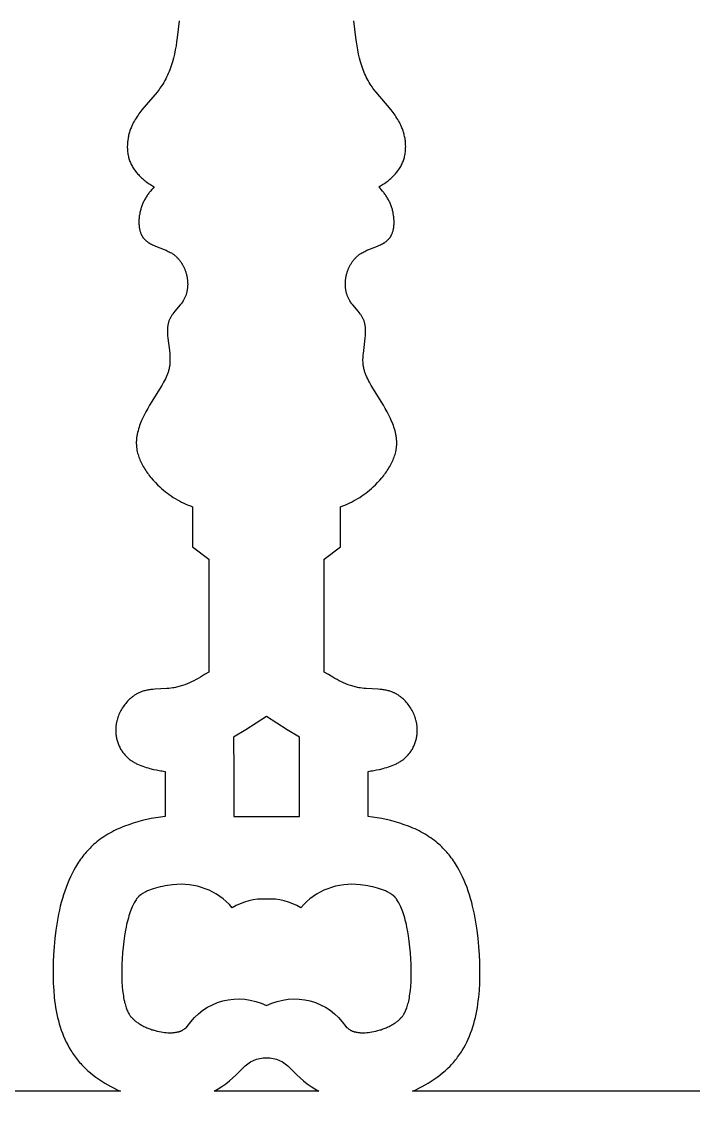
# Model space of a CAD drawing. Extents: x 452 to 1697, y 1442 to 2340.
# Drawn here: x 688.3 to 792.3, y 1539.1 to 1707.4 of the extents above; entities that cross this region are included whole.
import ezdxf

# ---------------------------------------------------------------- set-up
doc = ezdxf.new("R2010")
doc.units = 0
doc.layers.add('LAYER_05', color=1, linetype='CONTINUOUS')

msp = doc.modelspace()

# ---------------------------------------------------------------- linework, layer by layer
at = {"layer": 'LAYER_05'}
for points in [[(712.7, 1707.59), (712.58, 1706.29), (712.42, 1704.99), (712.33, 1704.35), (712.23, 1703.71), (712.12, 1703.07), (711.99, 1702.44), (711.84, 1701.82), (711.67, 1701.21), (711.58, 1700.9), (711.49, 1700.6), (711.38, 1700.31), (711.28, 1700.01), (711.16, 1699.72), (711.04, 1699.43), (710.92, 1699.15), (710.78, 1698.87), (710.64, 1698.59), (710.5, 1698.32), (710.34, 1698.05), (710.18, 1697.78), (710.04, 1697.57), (709.9, 1697.36), (709.75, 1697.16), (709.6, 1696.95), (709.29, 1696.55), (706.96, 1693.79), (706.65, 1693.38), (706.49, 1693.17), (706.35, 1692.96), (706.2, 1692.75), (706.06, 1692.53), (705.92, 1692.32), (705.79, 1692.09), (705.67, 1691.87), (705.55, 1691.64), (705.44, 1691.4), (705.33, 1691.17), (705.27, 1691.01), (705.21, 1690.85), (705.15, 1690.68), (705.09, 1690.52), (705.04, 1690.35), (704.99, 1690.19), (704.95, 1690.02), (704.9, 1689.85), (704.87, 1689.68), (704.83, 1689.51), (704.8, 1689.34), (704.77, 1689.17), (704.75, 1688.99), (704.73, 1688.82), (704.71, 1688.65), (704.7, 1688.47), (704.7, 1688.3), (704.69, 1688.13), (704.69, 1687.95), (704.7, 1687.78), (704.71, 1687.61), (704.72, 1687.44), (704.74, 1687.27), (704.76, 1687.09), (704.79, 1686.93), (704.82, 1686.76), (704.85, 1686.59), (704.89, 1686.43), (704.94, 1686.26), (704.99, 1686.1), (705.04, 1685.94), (705.1, 1685.78), (705.17, 1685.62), (705.24, 1685.47), (705.31, 1685.31), (705.39, 1685.16), (705.47, 1685.01), (705.56, 1684.86), (705.65, 1684.72), (705.75, 1684.57), (705.85, 1684.43), (705.95, 1684.29), (706.06, 1684.16), (706.17, 1684.02), (706.28, 1683.89), (706.4, 1683.76), (706.52, 1683.63), (706.64, 1683.51), (706.76, 1683.39), (706.89, 1683.27), (707.02, 1683.15), (707.15, 1683.03), (707.29, 1682.92), (707.43, 1682.81), (707.56, 1682.7), (707.7, 1682.6), (707.99, 1682.4), (708.28, 1682.21), (708.57, 1682.03), (708.87, 1681.86), (708.67, 1681.65), (708.47, 1681.43), (708.28, 1681.21), (708.09, 1680.98), (708, 1680.86), (707.92, 1680.74), (707.83, 1680.62), (707.75, 1680.5), (707.67, 1680.38), (707.59, 1680.25), (707.52, 1680.13), (707.44, 1680), (707.37, 1679.87), (707.3, 1679.74), (707.24, 1679.61), (707.17, 1679.47), (707.11, 1679.34), (707.05, 1679.2), (707, 1679.06), (706.94, 1678.92), (706.89, 1678.78), (706.84, 1678.63), (706.8, 1678.49), (706.76, 1678.34), (706.72, 1678.19), (706.68, 1678.04), (706.65, 1677.89), (706.62, 1677.74), (706.57, 1677.48), (706.55, 1677.35), (706.54, 1677.22), (706.52, 1677.09), (706.51, 1676.96), (706.5, 1676.83), (706.5, 1676.7), (706.49, 1676.57), (706.49, 1676.44), (706.49, 1676.32), (706.49, 1676.19), (706.5, 1676.06), (706.51, 1675.93), (706.52, 1675.8), (706.53, 1675.68), (706.55, 1675.55), (706.57, 1675.43), (706.59, 1675.31), (706.62, 1675.19), (706.65, 1675.07), (706.68, 1674.96), (706.72, 1674.84), (706.75, 1674.73), (706.8, 1674.62), (706.84, 1674.51), (706.86, 1674.46), (706.89, 1674.41), (706.91, 1674.36), (706.94, 1674.31), (706.97, 1674.26), (706.99, 1674.21), (707.02, 1674.16), (707.05, 1674.11), (707.08, 1674.07), (707.11, 1674.02), (707.15, 1673.98), (707.18, 1673.93), (707.23, 1673.87), (707.28, 1673.81), (707.33, 1673.75), (707.38, 1673.7), (707.44, 1673.64), (707.49, 1673.59), (707.55, 1673.54), (707.61, 1673.49), (707.67, 1673.44), (707.74, 1673.39), (707.8, 1673.34), (707.87, 1673.3), (707.93, 1673.25), (708, 1673.21), (708.07, 1673.17), (708.14, 1673.13), (708.28, 1673.05), (708.43, 1672.97), (708.58, 1672.9), (708.73, 1672.83), (709.05, 1672.69), (710.38, 1672.17), (710.71, 1672.03), (710.87, 1671.95), (711.03, 1671.87), (711.19, 1671.79), (711.35, 1671.71), (711.51, 1671.62), (711.66, 1671.52), (711.73, 1671.47), (711.81, 1671.42), (711.88, 1671.37), (711.95, 1671.32), (712.04, 1671.25), (712.13, 1671.17), (712.21, 1671.1), (712.29, 1671.02), (712.38, 1670.94), (712.46, 1670.86), (712.53, 1670.78), (712.61, 1670.69), (712.69, 1670.61), (712.76, 1670.52), (712.83, 1670.43), (712.9, 1670.33), (712.97, 1670.24), (713.03, 1670.14), (713.09, 1670.05), (713.16, 1669.95), (713.21, 1669.85), (713.27, 1669.75), (713.33, 1669.64), (713.38, 1669.54), (713.43, 1669.43), (713.48, 1669.33), (713.53, 1669.22), (713.58, 1669.11), (713.62, 1669), (713.66, 1668.89), (713.7, 1668.78), (713.74, 1668.67), (713.77, 1668.55), (713.8, 1668.44), (713.84, 1668.33), (713.86, 1668.21), (713.89, 1668.1), (713.92, 1667.98), (713.94, 1667.86), (713.96, 1667.75), (713.98, 1667.63), (713.99, 1667.52), (714, 1667.4), (714.01, 1667.28), (714.02, 1667.16), (714.03, 1667.05), (714.03, 1666.93), (714.04, 1666.82), (714.04, 1666.7), (714.03, 1666.58), (714.03, 1666.47), (714.02, 1666.35), (714.01, 1666.24), (714, 1666.12), (713.98, 1666.01), (713.97, 1665.9), (713.95, 1665.79), (713.92, 1665.68), (713.9, 1665.57), (713.87, 1665.46), (713.84, 1665.35), (713.81, 1665.24), (713.78, 1665.13), (713.74, 1665.03), (713.7, 1664.93), (713.66, 1664.82), (713.61, 1664.72), (713.57, 1664.62), (713.51, 1664.51), (713.45, 1664.4), (713.38, 1664.29), (713.32, 1664.18), (713.25, 1664.07), (713.17, 1663.97), (713.03, 1663.76), (712.87, 1663.56), (712.06, 1662.58), (711.9, 1662.39), (711.75, 1662.2), (711.68, 1662.1), (711.61, 1662), (711.55, 1661.9), (711.48, 1661.8), (711.42, 1661.7), (711.36, 1661.6), (711.31, 1661.49), (711.26, 1661.39), (711.21, 1661.29), (711.18, 1661.2), (711.14, 1661.1), (711.11, 1661), (711.08, 1660.9), (711.05, 1660.8), (711.02, 1660.7), (711, 1660.6), (710.98, 1660.49), (710.96, 1660.39), (710.95, 1660.28), (710.93, 1660.18), (710.92, 1660.07), (710.91, 1659.96), (710.91, 1659.86), (710.9, 1659.75), (710.9, 1659.53), (710.9, 1659.31), (710.91, 1659.08), (710.92, 1658.85), (710.96, 1658.4), (711.2, 1656.53), (711.25, 1656.06), (711.27, 1655.82), (711.29, 1655.59), (711.3, 1655.36), (711.3, 1655.13), (711.3, 1654.9), (711.3, 1654.68), (711.29, 1654.57), (711.28, 1654.46), (711.27, 1654.34), (711.26, 1654.23), (711.24, 1654.1), (711.21, 1653.96), (711.19, 1653.82), (711.16, 1653.68), (711.13, 1653.55), (711.09, 1653.41), (711.05, 1653.28), (711.01, 1653.15), (710.96, 1653.01), (710.92, 1652.88), (710.87, 1652.75), (710.81, 1652.62), (710.7, 1652.36), (710.58, 1652.11), (710.45, 1651.85), (710.32, 1651.6), (710.03, 1651.09), (708.15, 1648.04), (707.85, 1647.52), (707.56, 1647), (707.29, 1646.47), (707.03, 1645.95), (706.91, 1645.68), (706.8, 1645.42), (706.7, 1645.16), (706.6, 1644.89), (706.51, 1644.63), (706.42, 1644.36), (706.35, 1644.09), (706.28, 1643.83), (706.22, 1643.56), (706.2, 1643.43), (706.17, 1643.29), (706.15, 1643.16), (706.13, 1643.03), (706.12, 1642.89), (706.1, 1642.76), (706.09, 1642.63), (706.09, 1642.49), (706.08, 1642.36), (706.08, 1642.23), (706.08, 1642.09), (706.09, 1641.96), (706.09, 1641.83), (706.1, 1641.69), (706.11, 1641.59), (706.12, 1641.48), (706.14, 1641.37), (706.15, 1641.26), (706.19, 1641.05), (706.24, 1640.83), (706.29, 1640.62), (706.35, 1640.4), (706.42, 1640.19), (706.49, 1639.98), (706.57, 1639.77), (706.65, 1639.56), (706.75, 1639.35), (706.84, 1639.14), (706.95, 1638.93), (707.06, 1638.73), (707.17, 1638.52), (707.29, 1638.32), (707.41, 1638.12), (707.54, 1637.92), (707.67, 1637.72), (707.81, 1637.53), (707.95, 1637.34), (708.1, 1637.14), (708.25, 1636.96), (708.4, 1636.77), (708.71, 1636.41), (709.04, 1636.05), (709.37, 1635.71), (709.72, 1635.38), (710, 1635.13), (710.29, 1634.88), (710.59, 1634.64), (710.89, 1634.41), (711.19, 1634.18), (711.5, 1633.97), (711.81, 1633.76), (712.12, 1633.57), (712.44, 1633.38), (712.77, 1633.2), (713.1, 1633.03), (713.43, 1632.87), (713.76, 1632.72), (714.1, 1632.57), (714.45, 1632.43), (714.8, 1632.31), (714.8, 1626.09), (717.3, 1624.17), (717.3, 1606.7), (716.66, 1606.29), (716, 1605.9), (715.67, 1605.71), (715.33, 1605.52), (714.99, 1605.35), (714.64, 1605.18), (714.3, 1605.02), (713.95, 1604.87), (713.59, 1604.73), (713.23, 1604.6), (713.05, 1604.54), (712.87, 1604.49), (712.69, 1604.44), (712.5, 1604.39), (712.32, 1604.35), (712.13, 1604.31), (711.95, 1604.27), (711.76, 1604.24), (711.45, 1604.2), (711.14, 1604.16), (710.83, 1604.14), (708.94, 1604.03), (708.63, 1604.01), (708.32, 1603.97), (708.17, 1603.95), (708.02, 1603.93), (707.87, 1603.9), (707.72, 1603.88), (707.57, 1603.84), (707.42, 1603.81), (707.27, 1603.77), (707.12, 1603.72), (706.98, 1603.68), (706.84, 1603.62), (706.74, 1603.58), (706.64, 1603.54), (706.55, 1603.5), (706.45, 1603.46), (706.36, 1603.41), (706.26, 1603.36), (706.17, 1603.31), (706.08, 1603.26), (705.99, 1603.2), (705.9, 1603.14), (705.81, 1603.09), (705.72, 1603.02), (705.63, 1602.96), (705.54, 1602.9), (705.46, 1602.83), (705.37, 1602.76), (705.29, 1602.7), (705.21, 1602.62), (705.04, 1602.48), (704.89, 1602.33), (704.73, 1602.17), (704.58, 1602), (704.44, 1601.83), (704.3, 1601.66), (704.17, 1601.48), (704.04, 1601.29), (703.92, 1601.1), (703.8, 1600.91), (703.69, 1600.72), (703.58, 1600.52), (703.49, 1600.31), (703.4, 1600.11), (703.31, 1599.9), (703.23, 1599.69), (703.17, 1599.47), (703.1, 1599.26), (703.07, 1599.15), (703.05, 1599.04), (703.02, 1598.93), (703, 1598.82), (702.98, 1598.71), (702.96, 1598.6), (702.95, 1598.49), (702.93, 1598.38), (702.92, 1598.27), (702.91, 1598.16), (702.9, 1598), (702.89, 1597.84), (702.89, 1597.67), (702.9, 1597.51), (702.9, 1597.35), (702.92, 1597.19), (702.93, 1597.03), (702.95, 1596.87), (702.98, 1596.71), (703.01, 1596.55), (703.04, 1596.4), (703.08, 1596.24), (703.12, 1596.09), (703.16, 1595.93), (703.21, 1595.78), (703.26, 1595.63), (703.32, 1595.48), (703.38, 1595.34), (703.45, 1595.19), (703.51, 1595.05), (703.59, 1594.91), (703.66, 1594.77), (703.74, 1594.63), (703.82, 1594.5), (703.91, 1594.37), (704, 1594.24), (704.09, 1594.12), (704.19, 1594), (704.29, 1593.88), (704.39, 1593.76), (704.5, 1593.65), (704.6, 1593.54), (704.71, 1593.45), (704.81, 1593.35), (704.92, 1593.26), (705.04, 1593.17), (705.15, 1593.09), (705.27, 1593), (705.38, 1592.92), (705.5, 1592.85), (705.63, 1592.77), (705.75, 1592.7), (705.88, 1592.63), (706, 1592.56), (706.13, 1592.5), (706.26, 1592.44), (706.53, 1592.32), (706.8, 1592.21), (707.07, 1592.1), (707.35, 1592.01), (707.63, 1591.92), (707.91, 1591.84), (708.19, 1591.76), (708.76, 1591.62), (709.2, 1591.52), (709.64, 1591.44), (709.86, 1591.4), (710.08, 1591.37), (710.31, 1591.34), (710.53, 1591.31), (710.53, 1584.31), (709.83, 1584.22), (709.12, 1584.12), (708.41, 1583.99), (707.7, 1583.84), (707, 1583.68), (706.3, 1583.49), (705.6, 1583.28), (704.91, 1583.05), (704.24, 1582.8), (703.9, 1582.67), (703.57, 1582.53), (703.25, 1582.38), (702.92, 1582.23), (702.61, 1582.07), (702.29, 1581.91), (701.98, 1581.74), (701.68, 1581.56), (701.38, 1581.38), (701.08, 1581.19), (700.8, 1581), (700.51, 1580.8), (700.24, 1580.59), (699.97, 1580.38), (699.75, 1580.19), (699.53, 1580.01), (699.32, 1579.82), (699.12, 1579.62), (698.92, 1579.42), (698.72, 1579.22), (698.53, 1579.01), (698.34, 1578.8), (698.16, 1578.59), (697.98, 1578.37), (697.8, 1578.15), (697.63, 1577.92), (697.46, 1577.69), (697.3, 1577.46), (697.14, 1577.22), (696.99, 1576.98), (696.69, 1576.49), (696.4, 1575.99), (696.13, 1575.48), (695.88, 1574.95), (695.64, 1574.41), (695.41, 1573.87), (695.2, 1573.31), (695, 1572.74), (694.81, 1572.17), (694.64, 1571.59), (694.47, 1571), (694.32, 1570.4), (694.18, 1569.8), (694.05, 1569.19), (693.83, 1567.95), (693.64, 1566.7), (693.49, 1565.44), (693.37, 1564.17), (693.28, 1562.9), (693.23, 1561.79), (693.2, 1560.67), (693.2, 1559.57), (693.23, 1558.47), (693.29, 1557.38), (693.38, 1556.31), (693.44, 1555.78), (693.51, 1555.25), (693.59, 1554.73), (693.69, 1554.22), (693.79, 1553.7), (693.9, 1553.2), (694.02, 1552.7), (694.16, 1552.2), (694.3, 1551.71), (694.46, 1551.23), (694.64, 1550.75), (694.82, 1550.29), (695.02, 1549.83), (695.23, 1549.37), (695.46, 1548.93), (695.69, 1548.49), (695.95, 1548.06), (696.08, 1547.85), (696.22, 1547.65), (696.36, 1547.44), (696.5, 1547.24), (696.65, 1547.04), (696.8, 1546.84), (696.96, 1546.63), (697.13, 1546.43), (697.3, 1546.23), (697.47, 1546.04), (697.65, 1545.85), (697.83, 1545.66), (698.2, 1545.29), (698.59, 1544.93), (698.99, 1544.58), (699.41, 1544.24), (699.84, 1543.92), (700.28, 1543.6), (700.73, 1543.3), (701.19, 1543.02), (701.66, 1542.74), (702.14, 1542.48), (702.63, 1542.23), (703.13, 1541.99), (703.64, 1541.77), (632.79, 1541.77)], [(819.7, 1541.77), (748.85, 1541.77), (749.35, 1541.99), (749.85, 1542.23), (750.34, 1542.48), (750.82, 1542.74), (751.3, 1543.02), (751.76, 1543.3), (752.21, 1543.6), (752.65, 1543.92), (753.08, 1544.24), (753.49, 1544.58), (753.9, 1544.93), (754.28, 1545.29), (754.66, 1545.66), (754.84, 1545.85), (755.02, 1546.04), (755.19, 1546.23), (755.36, 1546.43), (755.53, 1546.63), (755.69, 1546.84), (755.84, 1547.04), (755.99, 1547.24), (756.13, 1547.44), (756.27, 1547.65), (756.41, 1547.85), (756.54, 1548.06), (756.79, 1548.49), (757.03, 1548.93), (757.26, 1549.37), (757.47, 1549.83), (757.67, 1550.29), (757.85, 1550.75), (758.02, 1551.23), (758.18, 1551.71), (758.33, 1552.2), (758.47, 1552.7), (758.59, 1553.2), (758.7, 1553.7), (758.8, 1554.22), (758.89, 1554.73), (758.97, 1555.25), (759.04, 1555.78), (759.11, 1556.31), (759.2, 1557.38), (759.26, 1558.47), (759.29, 1559.57), (759.29, 1560.67), (759.26, 1561.79), (759.21, 1562.9), (759.12, 1564.17), (759, 1565.44), (758.85, 1566.7), (758.66, 1567.95), (758.43, 1569.19), (758.3, 1569.8), (758.16, 1570.4), (758.01, 1571), (757.85, 1571.59), (757.68, 1572.17), (757.49, 1572.74), (757.29, 1573.31), (757.07, 1573.87), (756.85, 1574.41), (756.61, 1574.95), (756.35, 1575.48), (756.08, 1575.99), (755.8, 1576.49), (755.5, 1576.98), (755.35, 1577.22), (755.19, 1577.46), (755.02, 1577.69), (754.86, 1577.92), (754.69, 1578.15), (754.51, 1578.37), (754.33, 1578.59), (754.15, 1578.8), (753.96, 1579.01), (753.77, 1579.22), (753.57, 1579.42), (753.37, 1579.62), (753.16, 1579.82), (752.95, 1580.01), (752.74, 1580.19), (752.52, 1580.38), (752.25, 1580.59), (751.97, 1580.8), (751.69, 1581), (751.4, 1581.19), (751.11, 1581.38), (750.81, 1581.56), (750.51, 1581.74), (750.2, 1581.91), (749.88, 1582.07), (749.56, 1582.23), (749.24, 1582.38), (748.91, 1582.53), (748.58, 1582.67), (748.25, 1582.8), (747.57, 1583.05), (746.89, 1583.28), (746.19, 1583.49), (745.49, 1583.68), (744.78, 1583.84), (744.08, 1583.99), (743.37, 1584.12), (742.66, 1584.22), (741.96, 1584.31), (741.96, 1591.31), (742.18, 1591.34), (742.4, 1591.37), (742.63, 1591.4), (742.85, 1591.44), (743.29, 1591.52), (743.73, 1591.62), (744.29, 1591.76), (744.58, 1591.84), (744.86, 1591.92), (745.14, 1592.01), (745.42, 1592.1), (745.69, 1592.21), (745.96, 1592.32), (746.22, 1592.44), (746.36, 1592.5), (746.48, 1592.56), (746.61, 1592.63), (746.74, 1592.7), (746.86, 1592.77), (746.98, 1592.85), (747.1, 1592.92), (747.22, 1593), (747.34, 1593.09), (747.45, 1593.17), (747.56, 1593.26), (747.67, 1593.35), (747.78, 1593.45), (747.88, 1593.54), (747.99, 1593.65), (748.1, 1593.76), (748.2, 1593.88), (748.3, 1594), (748.4, 1594.12), (748.49, 1594.24), (748.58, 1594.37), (748.66, 1594.5), (748.75, 1594.63), (748.83, 1594.77), (748.9, 1594.91), (748.97, 1595.05), (749.04, 1595.19), (749.11, 1595.34), (749.17, 1595.48), (749.22, 1595.63), (749.28, 1595.78), (749.33, 1595.93), (749.37, 1596.09), (749.41, 1596.24), (749.45, 1596.4), (749.48, 1596.55), (749.51, 1596.71), (749.54, 1596.87), (749.56, 1597.03), (749.57, 1597.19), (749.58, 1597.35), (749.59, 1597.51), (749.59, 1597.67), (749.59, 1597.84), (749.59, 1598), (749.58, 1598.16), (749.57, 1598.27), (749.55, 1598.38), (749.54, 1598.49), (749.52, 1598.6), (749.51, 1598.71), (749.49, 1598.82), (749.46, 1598.93), (749.44, 1599.04), (749.41, 1599.15), (749.38, 1599.26), (749.32, 1599.47), (749.25, 1599.69), (749.18, 1599.9), (749.09, 1600.11), (749, 1600.31), (748.9, 1600.52), (748.8, 1600.72), (748.69, 1600.91), (748.57, 1601.1), (748.45, 1601.29), (748.32, 1601.48), (748.19, 1601.66), (748.05, 1601.83), (747.91, 1602), (747.76, 1602.17), (747.6, 1602.33), (747.44, 1602.48), (747.28, 1602.62), (747.2, 1602.7), (747.11, 1602.76), (747.03, 1602.83), (746.94, 1602.9), (746.86, 1602.96), (746.77, 1603.02), (746.68, 1603.09), (746.59, 1603.14), (746.5, 1603.2), (746.41, 1603.26), (746.32, 1603.31), (746.22, 1603.36), (746.13, 1603.41), (746.04, 1603.46), (745.94, 1603.5), (745.85, 1603.54), (745.75, 1603.58), (745.65, 1603.62), (745.51, 1603.68), (745.36, 1603.72), (745.22, 1603.77), (745.07, 1603.81), (744.92, 1603.84), (744.77, 1603.88), (744.62, 1603.9), (744.47, 1603.93), (744.32, 1603.95), (744.16, 1603.97), (743.85, 1604.01), (743.54, 1604.03), (741.66, 1604.14), (741.35, 1604.16), (741.04, 1604.2), (740.73, 1604.24), (740.54, 1604.27), (740.35, 1604.31), (740.17, 1604.35), (739.98, 1604.39), (739.8, 1604.44), (739.62, 1604.49), (739.44, 1604.54), (739.26, 1604.6), (738.9, 1604.73), (738.54, 1604.87), (738.19, 1605.02), (737.84, 1605.18), (737.5, 1605.35), (737.16, 1605.52), (736.82, 1605.71), (736.49, 1605.9), (735.83, 1606.29), (735.19, 1606.7), (735.19, 1624.17), (737.69, 1626.09), (737.69, 1632.31), (738.04, 1632.43), (738.38, 1632.57), (738.72, 1632.72), (739.06, 1632.87), (739.39, 1633.03), (739.72, 1633.2), (740.04, 1633.38), (740.36, 1633.57), (740.68, 1633.76), (740.99, 1633.97), (741.3, 1634.18), (741.6, 1634.41), (741.9, 1634.64), (742.19, 1634.88), (742.48, 1635.13), (742.77, 1635.38), (743.11, 1635.71), (743.45, 1636.05), (743.77, 1636.41), (744.09, 1636.77), (744.24, 1636.96), (744.39, 1637.14), (744.53, 1637.34), (744.68, 1637.53), (744.81, 1637.72), (744.95, 1637.92), (745.07, 1638.12), (745.2, 1638.32), (745.32, 1638.52), (745.43, 1638.73), (745.54, 1638.93), (745.64, 1639.14), (745.74, 1639.35), (745.83, 1639.56), (745.92, 1639.77), (746, 1639.98), (746.07, 1640.19), (746.14, 1640.4), (746.2, 1640.62), (746.25, 1640.83), (746.3, 1641.05), (746.33, 1641.26), (746.35, 1641.37), (746.36, 1641.48), (746.38, 1641.59), (746.39, 1641.69), (746.4, 1641.83), (746.4, 1641.96), (746.41, 1642.09), (746.41, 1642.23), (746.41, 1642.36), (746.4, 1642.49), (746.39, 1642.63), (746.38, 1642.76), (746.37, 1642.89), (746.35, 1643.03), (746.34, 1643.16), (746.32, 1643.29), (746.29, 1643.43), (746.27, 1643.56), (746.21, 1643.83), (746.14, 1644.09), (746.07, 1644.36), (745.98, 1644.63), (745.89, 1644.89), (745.79, 1645.16), (745.69, 1645.42), (745.57, 1645.68), (745.46, 1645.95), (745.2, 1646.47), (744.93, 1647), (744.64, 1647.52), (744.34, 1648.04), (742.46, 1651.09), (742.17, 1651.6), (742.03, 1651.85), (741.91, 1652.11), (741.79, 1652.36), (741.67, 1652.62), (741.62, 1652.75), (741.57, 1652.88), (741.52, 1653.01), (741.48, 1653.15), (741.44, 1653.28), (741.4, 1653.41), (741.36, 1653.55), (741.33, 1653.68), (741.3, 1653.82), (741.27, 1653.96), (741.25, 1654.1), (741.23, 1654.23), (741.22, 1654.34), (741.21, 1654.46), (741.2, 1654.57), (741.19, 1654.68), (741.18, 1654.9), (741.18, 1655.13), (741.19, 1655.36), (741.2, 1655.59), (741.22, 1655.82), (741.24, 1656.06), (741.29, 1656.53), (741.52, 1658.4), (741.56, 1658.85), (741.58, 1659.08), (741.59, 1659.31), (741.59, 1659.53), (741.58, 1659.75), (741.58, 1659.86), (741.57, 1659.96), (741.56, 1660.07), (741.55, 1660.18), (741.54, 1660.28), (741.53, 1660.39), (741.51, 1660.49), (741.49, 1660.6), (741.47, 1660.7), (741.44, 1660.8), (741.41, 1660.9), (741.38, 1661), (741.35, 1661.1), (741.31, 1661.2), (741.27, 1661.29), (741.23, 1661.39), (741.18, 1661.49), (741.13, 1661.6), (741.07, 1661.7), (741.01, 1661.8), (740.94, 1661.9), (740.88, 1662), (740.81, 1662.1), (740.73, 1662.2), (740.59, 1662.39), (740.43, 1662.58), (739.62, 1663.56), (739.46, 1663.76), (739.31, 1663.97), (739.24, 1664.07), (739.17, 1664.18), (739.11, 1664.29), (739.04, 1664.4), (738.98, 1664.51), (738.92, 1664.62), (738.88, 1664.72), (738.83, 1664.82), (738.79, 1664.93), (738.75, 1665.03), (738.71, 1665.13), (738.68, 1665.24), (738.65, 1665.35), (738.62, 1665.46), (738.59, 1665.57), (738.56, 1665.68), (738.54, 1665.79), (738.52, 1665.9), (738.51, 1666.01), (738.49, 1666.12), (738.48, 1666.24), (738.47, 1666.35), (738.46, 1666.47), (738.46, 1666.58), (738.45, 1666.7), (738.45, 1666.82), (738.45, 1666.93), (738.46, 1667.05), (738.46, 1667.16), (738.47, 1667.28), (738.48, 1667.4), (738.5, 1667.52), (738.51, 1667.63), (738.53, 1667.75), (738.55, 1667.86), (738.57, 1667.98), (738.6, 1668.1), (738.62, 1668.21), (738.65, 1668.33), (738.68, 1668.44), (738.72, 1668.55), (738.75, 1668.67), (738.79, 1668.78), (738.83, 1668.89), (738.87, 1669), (738.91, 1669.11), (738.96, 1669.22), (739.01, 1669.33), (739.05, 1669.43), (739.11, 1669.54), (739.16, 1669.64), (739.22, 1669.75), (739.27, 1669.85), (739.33, 1669.95), (739.39, 1670.05), (739.46, 1670.14), (739.52, 1670.24), (739.59, 1670.33), (739.66, 1670.43), (739.73, 1670.52), (739.8, 1670.61), (739.88, 1670.69), (739.95, 1670.78), (740.03, 1670.86), (740.11, 1670.94), (740.19, 1671.02), (740.28, 1671.1), (740.36, 1671.17), (740.45, 1671.25), (740.54, 1671.32), (740.61, 1671.37), (740.68, 1671.42), (740.76, 1671.47), (740.83, 1671.52), (740.98, 1671.62), (741.14, 1671.71), (741.29, 1671.79), (741.45, 1671.87), (741.62, 1671.95), (741.78, 1672.03), (742.11, 1672.17), (743.44, 1672.69), (743.75, 1672.83), (743.91, 1672.9), (744.06, 1672.97), (744.21, 1673.05), (744.35, 1673.13), (744.42, 1673.17), (744.49, 1673.21), (744.56, 1673.25), (744.62, 1673.3), (744.69, 1673.34), (744.75, 1673.39), (744.81, 1673.44), (744.87, 1673.49), (744.93, 1673.54), (744.99, 1673.59), (745.05, 1673.64), (745.1, 1673.7), (745.16, 1673.75), (745.21, 1673.81), (745.26, 1673.87), (745.31, 1673.93), (745.34, 1673.98), (745.37, 1674.02), (745.41, 1674.07), (745.44, 1674.11), (745.47, 1674.16), (745.49, 1674.21), (745.52, 1674.26), (745.55, 1674.31), (745.57, 1674.36), (745.6, 1674.41), (745.62, 1674.46), (745.65, 1674.51), (745.69, 1674.62), (745.73, 1674.73), (745.77, 1674.84), (745.81, 1674.96), (745.84, 1675.07), (745.87, 1675.19), (745.89, 1675.31), (745.92, 1675.43), (745.94, 1675.55), (745.95, 1675.68), (745.97, 1675.8), (745.98, 1675.93), (745.99, 1676.06), (745.99, 1676.19), (746, 1676.32), (746, 1676.44), (746, 1676.57), (745.99, 1676.7), (745.98, 1676.83), (745.97, 1676.96), (745.96, 1677.09), (745.95, 1677.22), (745.93, 1677.35), (745.91, 1677.48), (745.87, 1677.74), (745.84, 1677.89), (745.81, 1678.04), (745.77, 1678.19), (745.73, 1678.34), (745.69, 1678.49), (745.64, 1678.63), (745.6, 1678.78), (745.55, 1678.92), (745.49, 1679.06), (745.44, 1679.2), (745.38, 1679.34), (745.32, 1679.47), (745.25, 1679.61), (745.19, 1679.74), (745.12, 1679.87), (745.05, 1680), (744.97, 1680.13), (744.9, 1680.25), (744.82, 1680.38), (744.74, 1680.5), (744.66, 1680.62), (744.57, 1680.74), (744.48, 1680.86), (744.39, 1680.98), (744.21, 1681.21), (744.02, 1681.43), (743.82, 1681.65), (743.62, 1681.86), (743.91, 1682.03), (744.21, 1682.21), (744.5, 1682.4), (744.78, 1682.6), (744.92, 1682.7), (745.06, 1682.81), (745.2, 1682.92), (745.33, 1683.03), (745.47, 1683.15), (745.6, 1683.27), (745.72, 1683.39), (745.85, 1683.51), (745.97, 1683.63), (746.09, 1683.76), (746.21, 1683.89), (746.32, 1684.02), (746.43, 1684.16), (746.54, 1684.29), (746.64, 1684.43), (746.74, 1684.57), (746.84, 1684.72), (746.93, 1684.86), (747.02, 1685.01), (747.1, 1685.16), (747.18, 1685.31), (747.25, 1685.47), (747.32, 1685.62), (747.39, 1685.78), (747.45, 1685.94), (747.5, 1686.1), (747.55, 1686.26), (747.59, 1686.43), (747.63, 1686.59), (747.67, 1686.76), (747.7, 1686.93), (747.73, 1687.09), (747.75, 1687.27), (747.77, 1687.44), (747.78, 1687.61), (747.79, 1687.78), (747.79, 1687.95), (747.8, 1688.13), (747.79, 1688.3), (747.78, 1688.47), (747.77, 1688.65), (747.76, 1688.82), (747.74, 1688.99), (747.71, 1689.17), (747.69, 1689.34), (747.66, 1689.51), (747.62, 1689.68), (747.58, 1689.85), (747.54, 1690.02), (747.5, 1690.19), (747.45, 1690.35), (747.4, 1690.52), (747.34, 1690.68), (747.28, 1690.85), (747.22, 1691.01), (747.16, 1691.17), (747.05, 1691.4), (746.94, 1691.64), (746.82, 1691.87), (746.69, 1692.09), (746.56, 1692.32), (746.43, 1692.53), (746.29, 1692.75), (746.14, 1692.96), (745.99, 1693.17), (745.84, 1693.38), (745.52, 1693.79), (743.2, 1696.55), (742.88, 1696.95), (742.73, 1697.16), (742.59, 1697.36), (742.45, 1697.57), (742.31, 1697.78), (742.15, 1698.05), (741.99, 1698.32), (741.84, 1698.59), (741.7, 1698.87), (741.57, 1699.15), (741.44, 1699.43), (741.32, 1699.72), (741.21, 1700.01), (741.1, 1700.31), (741, 1700.6), (740.91, 1700.9), (740.82, 1701.21), (740.65, 1701.82), (740.5, 1702.44), (740.37, 1703.07), (740.26, 1703.71), (740.16, 1704.35), (740.07, 1704.99), (739.91, 1706.29), (739.78, 1707.59)]]:
    msp.add_lwpolyline(points, dxfattribs=at)
msp.add_lwpolyline([(723.06, 1597.76), (721.14, 1596.59), (721.16, 1591.31), (721.16, 1584.31), (731.33, 1584.31), (731.33, 1591.31), (731.34, 1596.59), (729.43, 1597.76), (726.24, 1599.82)], close=True, dxfattribs=at)
for points in [[(726.24, 1555.01, -0.384223), (738.51, 1551.76), (738.63, 1551.65), (738.76, 1551.55), (738.87, 1551.47), (738.99, 1551.38), (739.09, 1551.32), (739.19, 1551.25), (739.27, 1551.21), (739.31, 1551.18), (739.36, 1551.16), (739.39, 1551.14), (739.43, 1551.12), (739.47, 1551.1), (739.52, 1551.08), (739.57, 1551.06), (739.63, 1551.04), (739.69, 1551.02), (739.74, 1551), (739.81, 1550.98), (739.89, 1550.96), (739.96, 1550.94), (740.03, 1550.93), (740.11, 1550.91), (740.2, 1550.89), (740.29, 1550.88), (740.37, 1550.86), (740.47, 1550.85), (740.57, 1550.84), (740.67, 1550.83), (740.78, 1550.82), (740.89, 1550.82), (741, 1550.81), (741.23, 1550.81), (741.36, 1550.81), (741.5, 1550.82), (741.76, 1550.83), (742.02, 1550.86), (742.28, 1550.89), (742.56, 1550.93), (742.84, 1550.99), (743.17, 1551.06), (743.49, 1551.14), (743.82, 1551.24), (743.99, 1551.29), (744.15, 1551.35), (744.31, 1551.41), (744.47, 1551.47), (744.63, 1551.53), (744.78, 1551.6), (744.93, 1551.66), (745.08, 1551.73), (745.23, 1551.8), (745.37, 1551.88), (745.51, 1551.95), (745.64, 1552.02), (745.77, 1552.1), (745.91, 1552.18), (746.02, 1552.26), (746.14, 1552.34), (746.26, 1552.42), (746.37, 1552.5), (746.47, 1552.57), (746.57, 1552.65), (746.66, 1552.73), (746.76, 1552.81), (746.84, 1552.88), (746.91, 1552.95), (746.99, 1553.02), (747.06, 1553.1), (747.12, 1553.16), (747.17, 1553.22), (747.23, 1553.28), (747.28, 1553.35), (747.31, 1553.39), (747.35, 1553.44), (747.41, 1553.52), (747.47, 1553.61), (747.53, 1553.71), (747.59, 1553.83), (747.66, 1553.95), (747.72, 1554.07), (747.77, 1554.19), (747.84, 1554.36), (747.91, 1554.52), (747.97, 1554.69), (748.03, 1554.86), (748.09, 1555.07), (748.15, 1555.29), (748.21, 1555.5), (748.26, 1555.72), (748.31, 1555.98), (748.36, 1556.24), (748.41, 1556.51), (748.45, 1556.77), (748.49, 1557.08), (748.53, 1557.38), (748.58, 1558), (748.63, 1558.68), (748.65, 1559.29), (748.66, 1559.9), (748.65, 1560.67), (748.63, 1561.45), (748.59, 1562.27), (748.53, 1563.2), (748.45, 1564.09), (748.35, 1564.99), (748.23, 1565.84), (748.13, 1566.43), (747.99, 1567.19), (747.91, 1567.56), (747.82, 1567.94), (747.73, 1568.28), (747.64, 1568.62), (747.55, 1568.93), (747.45, 1569.24), (747.35, 1569.53), (747.24, 1569.81), (747.15, 1570.06), (747.04, 1570.31), (746.94, 1570.53), (746.83, 1570.74), (746.74, 1570.93), (746.63, 1571.11), (746.54, 1571.26), (746.44, 1571.41), (746.35, 1571.54), (746.31, 1571.6), (746.26, 1571.66), (746.18, 1571.76), (746.14, 1571.8), (746.1, 1571.85), (746.06, 1571.89), (746.03, 1571.93), (745.99, 1571.97), (745.95, 1572), (745.92, 1572.03), (745.89, 1572.06), (745.85, 1572.09), (745.82, 1572.12), (745.77, 1572.16), (745.72, 1572.2), (745.65, 1572.25), (745.58, 1572.29), (745.51, 1572.34), (745.44, 1572.38), (745.31, 1572.46), (745.18, 1572.53), (745.04, 1572.6), (744.91, 1572.67), (744.78, 1572.73), (744.65, 1572.79), (744.38, 1572.9), (744.07, 1573.01), (743.76, 1573.12), (743.42, 1573.22), (743.08, 1573.32), (742.71, 1573.41), (742.34, 1573.49), (741.95, 1573.57), (741.56, 1573.64), (741.17, 1573.69), (740.78, 1573.74, 0.251856), (731.56, 1570.19, 0.143661), (726.24, 1571.53, 0.143661), (720.93, 1570.19, 0.251856), (711.71, 1573.74), (711.32, 1573.69), (710.92, 1573.64), (710.54, 1573.57), (710.15, 1573.49), (709.78, 1573.41), (709.41, 1573.32), (709.07, 1573.22), (708.72, 1573.12), (708.41, 1573.01), (708.11, 1572.9), (707.84, 1572.79), (707.71, 1572.73), (707.58, 1572.67), (707.44, 1572.6), (707.31, 1572.53), (707.18, 1572.46), (707.05, 1572.38), (706.97, 1572.34), (706.9, 1572.29), (706.84, 1572.25), (706.77, 1572.2), (706.72, 1572.16), (706.67, 1572.12), (706.64, 1572.09), (706.6, 1572.06), (706.57, 1572.03), (706.54, 1572), (706.5, 1571.97), (706.46, 1571.93), (706.42, 1571.89), (706.39, 1571.85), (706.35, 1571.8), (706.31, 1571.76), (706.23, 1571.66), (706.18, 1571.6), (706.13, 1571.54), (706.05, 1571.41), (705.95, 1571.26), (705.86, 1571.11), (705.75, 1570.93), (705.65, 1570.74), (705.55, 1570.53), (705.45, 1570.31), (705.34, 1570.06), (705.24, 1569.81), (705.14, 1569.53), (705.04, 1569.24), (704.94, 1568.93), (704.85, 1568.62), (704.76, 1568.28), (704.67, 1567.94), (704.58, 1567.56), (704.5, 1567.19), (704.35, 1566.43), (704.26, 1565.84), (704.14, 1564.99), (704.04, 1564.09), (703.96, 1563.2), (703.9, 1562.27), (703.86, 1561.45), (703.84, 1560.67), (703.83, 1559.9), (703.84, 1559.29), (703.86, 1558.68), (703.9, 1558), (703.96, 1557.38), (704, 1557.08), (704.04, 1556.77), (704.08, 1556.51), (704.12, 1556.24), (704.17, 1555.98), (704.23, 1555.72), (704.28, 1555.5), (704.34, 1555.29), (704.4, 1555.07), (704.46, 1554.86), (704.52, 1554.69), (704.58, 1554.52), (704.64, 1554.36), (704.71, 1554.19), (704.77, 1554.07), (704.83, 1553.95), (704.89, 1553.83), (704.96, 1553.71), (705.02, 1553.61), (705.08, 1553.52), (705.14, 1553.44), (705.17, 1553.39), (705.21, 1553.35), (705.26, 1553.28), (705.31, 1553.22), (705.37, 1553.16), (705.43, 1553.1), (705.5, 1553.02), (705.58, 1552.95), (705.65, 1552.88), (705.73, 1552.81), (705.82, 1552.73), (705.92, 1552.65), (706.02, 1552.57), (706.12, 1552.5), (706.23, 1552.42), (706.35, 1552.34), (706.46, 1552.26), (706.58, 1552.18), (706.71, 1552.1), (706.85, 1552.02), (706.98, 1551.95), (707.12, 1551.88), (707.26, 1551.8), (707.41, 1551.73), (707.56, 1551.66), (707.71, 1551.6), (707.86, 1551.53), (708.02, 1551.47), (708.18, 1551.41), (708.34, 1551.35), (708.5, 1551.29), (708.67, 1551.24), (709, 1551.14), (709.32, 1551.06), (709.64, 1550.99), (709.93, 1550.93), (710.21, 1550.89), (710.47, 1550.86), (710.73, 1550.83), (710.99, 1550.82), (711.12, 1550.81), (711.25, 1550.81), (711.48, 1550.81), (711.6, 1550.82), (711.71, 1550.82), (711.81, 1550.83), (711.91, 1550.84), (712.02, 1550.85), (712.12, 1550.86), (712.2, 1550.88), (712.29, 1550.89), (712.37, 1550.91), (712.46, 1550.93), (712.53, 1550.94), (712.6, 1550.96), (712.67, 1550.98), (712.74, 1551), (712.8, 1551.02), (712.86, 1551.04), (712.91, 1551.06), (712.97, 1551.08), (713.02, 1551.1), (713.06, 1551.12), (713.1, 1551.14), (713.13, 1551.16), (713.17, 1551.18), (713.22, 1551.21), (713.3, 1551.25), (713.4, 1551.32), (713.5, 1551.38), (713.62, 1551.47), (713.73, 1551.55), (713.86, 1551.65), (713.98, 1551.76, -0.384223)], [(722.56, 1545.31, -0.444946), (729.93, 1545.31, 0.086953), (734.37, 1541.77), (718.12, 1541.77, 0.086953)]]:
    msp.add_lwpolyline(points, format="xyb", close=True, dxfattribs=at)
msp.add_lwpolyline([(1596.7, 1541.77, -0.124869), (552.15, 1541.77), (587.58, 1541.77), (587.07, 1541.99), (586.57, 1542.23), (586.08, 1542.48), (585.6, 1542.74), (585.13, 1543.02), (584.67, 1543.3), (584.22, 1543.6)], format="xyb", dxfattribs=at)

doc.saveas('drawing.dxf')
